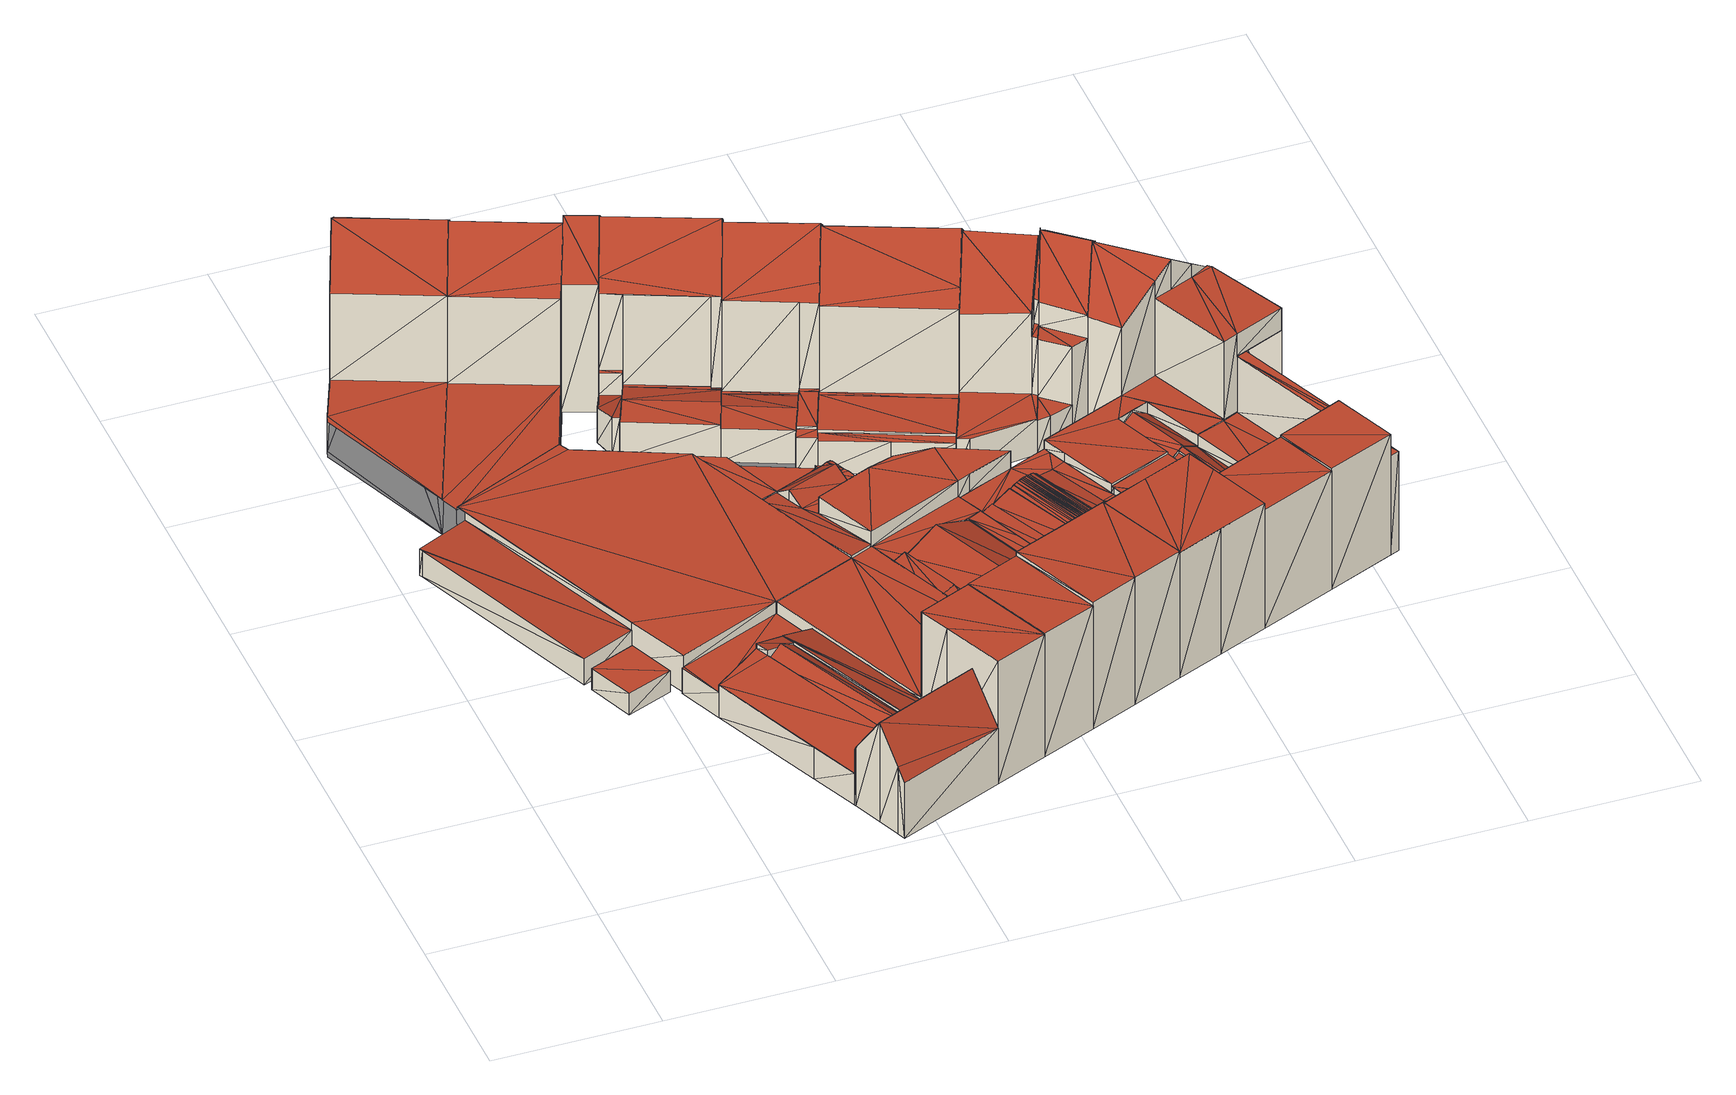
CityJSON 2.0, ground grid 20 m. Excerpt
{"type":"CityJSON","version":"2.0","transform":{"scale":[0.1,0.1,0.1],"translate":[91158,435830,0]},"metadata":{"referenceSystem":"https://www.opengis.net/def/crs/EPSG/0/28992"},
"CityObjects":{
"building1":{"type":"Building","attributes":{"TerrainHeight":2.73,"bron_tex":"UltraCAM-X 10cm juni 2008","voll_tex":"complete","bron_geo":"Lidar 15-30 punten - nov. 2008","status":"1"},"geometry":[{"type":"MultiSurface","lod":"2","boundaries":[[[0,1,2]],[[3,4,0]],[[0,2,3]],[[5,6,7]],[[7,8,9]],[[9,5,7]],[[9,8,0]],[[0,4,9]],[[5,9,4]],[[4,3,5]],[[6,5,3]],[[3,2,6]]],"semantics":{"surfaces":[{"type":"RoofSurface"},{"type":"GroundSurface"},{"type":"WallSurface"}],"values":[0,0,0,1,1,1,2,2,2,2,2,2]}}]},
"building2":{"type":"Building","attributes":{"TerrainHeight":2.51,"bron_tex":"UltraCAM-X 10cm juni 2008","voll_tex":"complete","bron_geo":"Lidar 15-30 punten - nov. 2008","status":"1"},"geometry":[{"type":"MultiSurface","lod":"2","boundaries":[[[10,11,12]],[[12,13,10]],[[14,15,16]],[[16,17,14]],[[14,17,12]],[[12,11,14]],[[15,14,11]],[[11,10,15]],[[16,15,10]],[[10,13,16]],[[17,16,13]],[[13,12,17]]],"semantics":{"surfaces":[{"type":"RoofSurface"},{"type":"GroundSurface"},{"type":"WallSurface"}],"values":[0,0,1,1,2,2,2,2,2,2,2,2]}}]},
"building3":{"type":"Building","attributes":{"TerrainHeight":0.77,"bron_tex":"UltraCAM-X 10cm juni 2008","voll_tex":"complete","bron_geo":"Lidar 15-30 punten - nov. 2008","status":"1"},"geometry":[{"type":"MultiSurface","lod":"2","boundaries":[[[18,19,20]],[[20,21,22]],[[22,18,20]],[[23,24,25]],[[25,26,27]],[[27,28,29]],[[29,23,25]],[[25,27,29]],[[30,29,23]],[[23,31,30]],[[32,33,34]],[[34,35,36]],[[36,37,38]],[[38,39,32]],[[32,34,36]],[[36,38,32]],[[40,38,20]],[[20,21,40]],[[41,42,22]],[[22,18,41]],[[37,43,23]],[[23,24,37]],[[36,37,24]],[[24,25,36]],[[35,36,25]],[[25,26,35]],[[34,35,26]],[[26,27,34]],[[33,34,27]],[[27,28,33]],[[44,45,28]],[[28,29,44]],[[43,40,31]],[[31,23,43]],[[46,44,29]],[[29,30,46]],[[21,22,30]],[[30,31,21]]],"semantics":{"surfaces":[{"type":"RoofSurface"},{"type":"GroundSurface"},{"type":"WallSurface"}],"values":[0,0,0,0,0,0,0,0,0,0,1,1,1,1,1,1,2,2,2,2,2,2,2,2,2,2,2,2,2,2,2,2,2,2,2,2,2,2]}}]},
"building4":{"type":"Building","attributes":{"TerrainHeight":2.71,"bron_tex":"UltraCAM-X 10cm juni 2008","voll_tex":"complete","bron_geo":"Lidar 15-30 punten - nov. 2008","status":"1"},"geometry":[{"type":"MultiSurface","lod":"2","boundaries":[[[47,48,49]],[[50,51,47]],[[47,49,50]],[[52,47,51]],[[53,54,52]],[[52,51,53]],[[55,56,57]],[[57,58,55]],[[58,57,59]],[[59,60,58]],[[61,62,63]],[[63,64,65]],[[65,61,63]],[[66,67,68]],[[68,69,66]],[[70,71,72]],[[73,74,75]],[[75,70,72]],[[76,73,75]],[[75,72,76]],[[77,78,79]],[[79,80,81]],[[81,82,83]],[[83,77,79]],[[79,81,83]],[[84,85,83]],[[83,82,84]],[[86,87,88]],[[88,89,86]],[[90,91,92]],[[92,93,94]],[[95,96,97]],[[97,90,92]],[[94,95,97]],[[97,92,94]],[[82,81,49]],[[49,98,82]],[[75,74,99]],[[99,48,75]],[[99,100,69]],[[69,66,99]],[[84,82,98]],[[98,100,84]],[[101,102,48]],[[48,47,101]],[[94,103,51]],[[51,50,94]],[[104,94,50]],[[50,49,104]],[[97,101,47]],[[47,52,97]],[[96,97,52]],[[52,54,96]],[[53,54,96]],[[96,95,53]],[[103,95,53]],[[53,51,103]],[[92,93,62]],[[62,61,92]],[[105,91,65]],[[65,64,105]],[[93,106,63]],[[63,62,93]],[[107,67,55]],[[64,108,72]],[[72,71,64]],[[90,105,71]],[[71,70,90]],[[102,90,70]],[[70,75,102]],[[67,66,74]],[[74,73,67]],[[56,55,73]],[[73,76,56]],[[87,86,76]],[[76,72,87]],[[109,63,79]],[[79,78,109]],[[60,59,77]],[[77,83,60]],[[110,104,81]],[[81,80,110]],[[106,110,80]],[[80,79,106]],[[83,111,60]],[[69,68,85]],[[85,84,69]],[[108,109,88]],[[88,87,108]],[[86,112,56]],[[113,89,59]],[[78,77,89]],[[89,88,78]],[[57,112,114]],[[107,58,68]],[[113,57,114]],[[58,111,85]]],"semantics":{"surfaces":[{"type":"RoofSurface"},{"type":"GroundSurface"},{"type":"WallSurface"}],"values":[0,0,0,0,0,0,0,0,0,0,0,0,0,0,0,0,0,0,0,0,0,0,0,0,0,0,0,0,0,1,1,1,1,1,1,2,2,2,2,2,2,2,2,2,2,2,2,2,2,2,2,2,2,2,2,2,2,2,2,2,2,2,2,2,2,2,2,2,2,2,2,2,2,2,2,2,2,2,2,2,2,2,2,2,2,2,2,2,2,2,2,2,2,2,2,2,2]}}]},
"building5":{"type":"Building","attributes":{"TerrainHeight":0.87,"bron_tex":"UltraCAM-X 10cm juni 2008","voll_tex":"complete","bron_geo":"Lidar 15-30 punten - nov. 2008","status":"1"},"geometry":[{"type":"MultiSurface","lod":"2","boundaries":[[[41,42,115]],[[115,116,117]],[[117,41,115]],[[118,119,45]],[[45,44,120]],[[120,121,118]],[[118,45,120]],[[46,44,120]],[[122,123,46]],[[46,120,122]],[[124,125,126]],[[127,128,33]],[[33,32,129]],[[129,124,126]],[[126,127,33]],[[33,129,126]],[[124,130,115]],[[115,116,124]],[[128,33,45]],[[45,119,128]],[[127,128,119]],[[119,118,127]],[[126,127,118]],[[118,121,126]],[[131,122,132]],[[130,125,122]],[[122,123,130]],[[42,115,123]],[[123,46,42]]],"semantics":{"surfaces":[{"type":"RoofSurface"},{"type":"GroundSurface"},{"type":"WallSurface"}],"values":[0,0,0,0,0,0,0,0,0,0,1,1,1,1,1,1,2,2,2,2,2,2,2,2,2,2,2,2,2]}}]},
"building6":{"type":"Building","attributes":{"TerrainHeight":2.97,"bron_tex":"UltraCAM-X 10cm juni 2008","voll_tex":"complete","bron_geo":"Lidar 15-30 punten - nov. 2008","status":"1"},"geometry":[{"type":"MultiSurface","lod":"2","boundaries":[[[133,134,135]],[[136,137,133]],[[133,135,136]],[[138,97,90]],[[90,139,138]],[[140,141,135]],[[135,134,140]],[[97,138,133]],[[133,137,97]],[[102,97,137]],[[137,136,102]],[[90,102,136]],[[136,135,90]]],"semantics":{"surfaces":[{"type":"RoofSurface"},{"type":"GroundSurface"},{"type":"WallSurface"}],"values":[0,0,0,1,1,2,2,2,2,2,2,2,2]}}]},
"building7":{"type":"Building","attributes":{"TerrainHeight":2.03,"bron_tex":"UltraCAM-X 10cm juni 2008","voll_tex":"complete","bron_geo":"Lidar 15-30 punten - nov. 2008","status":"1"},"geometry":[{"type":"MultiSurface","lod":"2","boundaries":[[[142,143,144]],[[144,145,146]],[[146,147,148]],[[148,142,144]],[[144,146,148]],[[149,150,151]],[[151,152,153]],[[153,154,155]],[[155,156,157]],[[157,149,151]],[[151,153,155]],[[155,157,151]],[[158,159,160]],[[160,161,158]],[[162,163,164]],[[164,159,165]],[[165,162,164]],[[166,167,168]],[[169,170,171]],[[171,172,169]],[[173,174,175]],[[175,176,163]],[[163,173,175]],[[176,175,177]],[[177,164,176]],[[178,179,180]],[[180,181,178]],[[182,183,184]],[[184,185,182]],[[160,186,187]],[[187,188,189]],[[189,190,160]],[[160,187,189]],[[159,191,192]],[[192,160,159]],[[191,177,180]],[[180,192,191]],[[124,129,7]],[[8,92,91]],[[91,193,194]],[[194,195,196]],[[196,197,198]],[[198,199,200]],[[200,124,7]],[[7,8,91]],[[91,194,196]],[[198,200,7]],[[91,196,198]],[[198,7,91]],[[182,185,201]],[[201,144,182]],[[158,161,143]],[[143,201,158]],[[197,198,144]],[[144,145,197]],[[196,197,145]],[[145,146,196]],[[195,196,146]],[[146,147,195]],[[202,203,147]],[[147,204,202]],[[205,202,204]],[[204,148,205]],[[206,207,148]],[[148,142,206]],[[190,189,142]],[[142,143,190]],[[116,117,151]],[[151,150,116]],[[200,124,150]],[[150,149,200]],[[208,200,149]],[[149,157,208]],[[181,178,157]],[[157,209,181]],[[209,210,187]],[[91,211,156]],[[156,155,91]],[[61,65,155]],[[155,154,61]],[[8,92,154]],[[154,153,8]],[[1,0,153]],[[153,152,1]],[[185,184,159]],[[159,158,185]],[[212,213,163]],[[163,162,212]],[[214,212,162]],[[162,165,214]],[[184,183,165]],[[165,159,184]],[[215,216,167]],[[167,166,215]],[[171,170,168]],[[168,167,171]],[[216,217,172]],[[172,171,216]],[[166,218,175]],[[175,174,166]],[[199,215,174]],[[174,173,199]],[[213,199,173]],[[173,163,213]],[[163,176,219]],[[218,168,177]],[[177,175,218]],[[164,219,176]],[[217,208,178]],[[178,179,217]],[[169,172,179]],[[179,180,169]],[[187,186,180]],[[180,181,187]],[[198,214,183]],[[183,182,198]],[[160,190,161]],[[211,193,189]],[[189,188,211]],[[188,210,156]],[[159,164,191]],[[160,192,220]],[[170,169,180]],[[180,177,170]],[[177,191,164]],[[186,220,192]],[[192,180,186]]],"semantics":{"surfaces":[{"type":"RoofSurface"},{"type":"GroundSurface"},{"type":"WallSurface"}],"values":[0,0,0,0,0,0,0,0,0,0,0,0,0,0,0,0,0,0,0,0,0,0,0,0,0,0,0,0,0,0,0,0,0,0,0,0,0,1,1,1,1,1,1,1,1,1,1,1,1,2,2,2,2,2,2,2,2,2,2,2,2,2,2,2,2,2,2,2,2,2,2,2,2,2,2,2,2,2,2,2,2,2,2,2,2,2,2,2,2,2,2,2,2,2,2,2,2,2,2,2,2,2,2,2,2,2,2,2,2,2,2,2,2,2,2,2,2,2,2,2,2,2,2,2,2,2,2]}}]},
"building8":{"type":"Building","attributes":{"TerrainHeight":2.29,"bron_tex":"UltraCAM-X 10cm juni 2008","voll_tex":"complete","bron_geo":"Lidar 15-30 punten - nov. 2008","status":"1"},"geometry":[{"type":"MultiSurface","lod":"2","boundaries":[[[141,155,156]],[[156,221,222]],[[140,141,156]],[[156,222,140]],[[193,91,90]],[[139,223,193]],[[193,90,139]],[[211,91,155]],[[155,156,211]],[[193,211,156]],[[156,221,193]],[[224,206,221]],[[221,225,224]],[[226,227,228]],[[228,229,226]],[[227,230,225]],[[225,228,227]],[[231,232,233]],[[233,234,231]],[[232,235,229]],[[229,233,232]],[[236,231,234]],[[234,222,236]],[[91,90,141]],[[141,155,91]]],"semantics":{"surfaces":[{"type":"RoofSurface"},{"type":"GroundSurface"},{"type":"WallSurface"}],"values":[0,0,0,0,1,1,1,2,2,2,2,2,2,2,2,2,2,2,2,2,2,2,2,2,2]}}]},
"building9":{"type":"Building","attributes":{"TerrainHeight":2.88,"bron_tex":"UltraCAM-X 10cm juni 2008","voll_tex":"complete","bron_geo":"Lidar 15-30 punten - nov. 2008","status":"1"},"geometry":[{"type":"MultiSurface","lod":"2","boundaries":[[[237,238,239]],[[239,240,237]],[[241,138,139]],[[139,223,241]],[[222,140,239]],[[239,238,222]],[[138,241,237]],[[237,240,138]],[[134,133,240]],[[240,239,134]]],"semantics":{"surfaces":[{"type":"RoofSurface"},{"type":"GroundSurface"},{"type":"WallSurface"}],"values":[0,0,1,1,2,2,2,2,2,2]}}]},
"building10":{"type":"Building","attributes":{"TerrainHeight":1.17,"bron_tex":"UltraCAM-X 10cm juni 2008","voll_tex":"complete","bron_geo":"Lidar 15-30 punten - nov. 2008","status":"1"},"geometry":[{"type":"MultiSurface","lod":"2","boundaries":[[[242,243,244]],[[244,245,246]],[[246,242,244]],[[247,248,249]],[[247,249,250]],[[251,252,243]],[[243,242,251]],[[253,132,248]],[[248,249,253]],[[254,255,256]],[[254,256,257]],[[258,259,256]],[[256,255,258]],[[260,261,262]],[[262,263,260]],[[264,265,266]],[[266,267,264]],[[268,269,270]],[[270,271,268]],[[272,273,269]],[[269,268,272]],[[274,275,276]],[[276,277,278]],[[278,274,276]],[[126,279,280]],[[280,281,282]],[[282,283,284]],[[285,125,126]],[[126,280,282]],[[282,284,285]],[[285,126,282]],[[286,287,257]],[[257,277,286]],[[277,256,288]],[[289,290,255]],[[255,254,289]],[[287,291,254]],[[254,257,287]],[[276,288,256]],[[256,259,276]],[[267,266,259]],[[259,292,267]],[[271,270,292]],[[292,258,271]],[[290,293,258]],[[258,255,290]],[[244,245,294]],[[294,285,244]],[[295,253,244]],[[244,243,295]],[[296,297,242]],[[242,246,296]],[[262,261,298]],[[298,245,262]],[[265,264,299]],[[299,298,265]],[[273,272,246]],[[246,299,273]],[[121,300,248]],[[248,247,121]],[[279,126,247]],[[247,250,279]],[[301,279,250]],[[250,249,301]],[[279,301,302]],[[302,252,279]],[[243,303,295]],[[280,279,252]],[[252,251,280]],[[297,304,251]],[[251,242,297]],[[120,248,300]],[[249,303,302]],[[125,285,253]],[[253,132,125]],[[294,305,263]],[[263,262,294]],[[266,265,261]],[[261,260,266]],[[275,276,260]],[[260,263,275]],[[269,273,264]],[[264,306,269]],[[270,269,306]],[[306,267,270]],[[307,308,268]],[[268,271,307]],[[308,309,272]],[[272,268,308]],[[305,284,274]],[[274,275,305]],[[310,286,277]],[[277,278,310]],[[284,310,278]],[[278,274,284]]],"semantics":{"surfaces":[{"type":"RoofSurface"},{"type":"GroundSurface"},{"type":"WallSurface"}],"values":[0,0,0,0,0,0,0,0,0,0,0,0,0,0,0,0,0,0,0,0,0,0,0,0,1,1,1,1,1,1,1,2,2,2,2,2,2,2,2,2,2,2,2,2,2,2,2,2,2,2,2,2,2,2,2,2,2,2,2,2,2,2,2,2,2,2,2,2,2,2,2,2,2,2,2,2,2,2,2,2,2,2,2,2,2,2,2,2,2,2,2,2,2,2,2]}}]},
"building11":{"type":"Building","attributes":{"TerrainHeight":2.33,"bron_tex":"UltraCAM-X 10cm juni 2008","voll_tex":"complete","bron_geo":"Lidar 15-30 punten - nov. 2008","status":"1"},"geometry":[{"type":"MultiSurface","lod":"2","boundaries":[[[227,230,311]],[[311,312,226]],[[226,227,311]],[[313,207,206]],[[206,224,314]],[[314,315,313]],[[313,206,314]],[[316,313,315]],[[315,317,318]],[[318,316,315]],[[317,319,231]],[[231,236,320]],[[320,321,318]],[[318,317,231]],[[231,320,318]],[[232,235,322]],[[322,323,231]],[[231,232,322]],[[324,325,326]],[[326,327,324]],[[327,326,328]],[[328,329,327]],[[330,223,193]],[[193,194,331]],[[331,330,193]],[[332,205,333]],[[333,334,332]],[[194,335,334]],[[334,333,194]],[[336,337,338]],[[338,339,336]],[[335,340,339]],[[339,338,335]],[[341,339,342]],[[342,321,341]],[[340,331,321]],[[321,342,340]],[[343,311,314]],[[344,328,311]],[[311,312,344]],[[312,345,322]],[[332,205,207]],[[207,346,332]],[[347,338,346]],[[346,313,347]],[[315,348,325]],[[349,314,328]],[[343,224,230]],[[350,347,313]],[[313,316,350]],[[339,350,316]],[[316,342,339]],[[351,352,342]],[[342,318,351]],[[325,324,317]],[[317,315,325]],[[353,317,324]],[[319,354,329]],[[355,351,318]],[[318,321,355]],[[235,345,226]],[[329,344,322]],[[322,323,329]],[[323,356,319]],[[326,348,357]],[[353,327,358]],[[349,326,357]],[[327,354,358]]],"semantics":{"surfaces":[{"type":"RoofSurface"},{"type":"GroundSurface"},{"type":"WallSurface"}],"values":[0,0,0,0,0,0,0,0,0,0,0,0,0,0,0,0,0,0,0,0,0,0,1,1,1,2,2,2,2,2,2,2,2,2,2,2,2,2,2,2,2,2,2,2,2,2,2,2,2,2,2,2,2,2,2,2,2,2,2,2,2,2,2,2,2,2,2,2]}}]},
"building12":{"type":"Building","attributes":{"TerrainHeight":2.89,"bron_tex":"UltraCAM-X 10cm juni 2008","voll_tex":"complete","bron_geo":"Lidar 15-30 punten - nov. 2008","status":"1"},"geometry":[{"type":"MultiSurface","lod":"2","boundaries":[[[359,360,361]],[[361,362,363]],[[363,364,359]],[[359,361,363]],[[223,330,331]],[[331,365,366]],[[366,241,223]],[[223,331,366]],[[320,236,361]],[[361,360,320]],[[321,320,360]],[[360,359,321]],[[367,368,359]],[[359,364,367]],[[366,365,364]],[[364,363,366]],[[241,366,363]],[[363,362,241]],[[238,237,362]],[[362,361,238]]],"semantics":{"surfaces":[{"type":"RoofSurface"},{"type":"GroundSurface"},{"type":"WallSurface"}],"values":[0,0,0,0,1,1,1,1,2,2,2,2,2,2,2,2,2,2,2,2]}}]},
"building13":{"type":"Building","attributes":{"TerrainHeight":1.65,"bron_tex":"UltraCAM-X 10cm juni 2008","voll_tex":"complete","bron_geo":"Lidar 15-30 punten - nov. 2008","status":"1"},"geometry":[{"type":"MultiSurface","lod":"2","boundaries":[[[296,297,369]],[[370,371,296]],[[296,369,370]],[[369,372,304]],[[304,297,369]],[[373,374,290]],[[290,289,373]],[[374,375,293]],[[293,290,374]],[[376,377,309]],[[309,308,376]],[[378,376,308]],[[308,307,378]],[[379,380,381]],[[381,382,379]],[[383,384,385]],[[385,386,383]],[[387,388,389]],[[389,390,387]],[[281,280,391]],[[392,393,281]],[[281,391,392]],[[374,394,395]],[[291,396,373]],[[373,289,291]],[[378,307,293]],[[293,375,378]],[[397,374,395]],[[398,399,369]],[[369,370,398]],[[400,398,370]],[[370,371,400]],[[309,377,401]],[[401,296,309]],[[388,387,371]],[[371,401,388]],[[391,280,304]],[[304,372,391]],[[399,402,372]],[[372,369,399]],[[397,381,375]],[[380,394,373]],[[390,389,381]],[[381,382,390]],[[383,403,382]],[[382,379,383]],[[384,383,379]],[[379,380,384]],[[396,404,385]],[[385,384,396]],[[405,406,383]],[[383,386,405]],[[404,393,386]],[[386,385,404]],[[377,376,407]],[[407,388,377]],[[376,378,389]],[[389,407,376]],[[408,409,387]],[[387,390,408]]],"semantics":{"surfaces":[{"type":"RoofSurface"},{"type":"GroundSurface"},{"type":"WallSurface"}],"values":[0,0,0,0,0,0,0,0,0,0,0,0,0,0,0,0,0,0,0,1,1,1,2,2,2,2,2,2,2,2,2,2,2,2,2,2,2,2,2,2,2,2,2,2,2,2,2,2,2,2,2,2,2,2,2,2,2,2,2,2]}}]},
"building14":{"type":"Building","attributes":{"TerrainHeight":2.01,"bron_tex":"UltraCAM-X 10cm juni 2008","voll_tex":"complete","bron_geo":"Lidar 15-30 punten - nov. 2008","status":"1"},"geometry":[{"type":"MultiSurface","lod":"2","boundaries":[[[410,411,399]],[[399,398,400]],[[400,412,410]],[[410,399,400]],[[413,414,402]],[[402,399,411]],[[411,413,402]],[[415,416,406]],[[406,405,417]],[[417,415,406]],[[418,419,403]],[[403,383,418]],[[420,421,409]],[[409,408,420]],[[391,422,423]],[[424,425,426]],[[426,393,392]],[[392,391,423]],[[423,424,426]],[[426,392,423]],[[427,428,411]],[[411,410,427]],[[429,424,410]],[[410,412,429]],[[409,421,412]],[[412,400,409]],[[422,391,402]],[[402,414,422]],[[423,422,414]],[[414,413,423]],[[430,431,413]],[[413,432,430]],[[428,430,432]],[[432,411,428]],[[425,433,416]],[[416,415,425]],[[426,425,415]],[[415,417,426]],[[393,426,417]],[[417,405,393]],[[420,408,403]],[[403,419,420]],[[433,434,419]],[[419,418,433]],[[406,416,418]],[[418,383,406]],[[434,429,421]],[[421,420,434]]],"semantics":{"surfaces":[{"type":"RoofSurface"},{"type":"GroundSurface"},{"type":"WallSurface"}],"values":[0,0,0,0,0,0,0,0,0,0,0,0,0,0,1,1,1,1,1,1,2,2,2,2,2,2,2,2,2,2,2,2,2,2,2,2,2,2,2,2,2,2,2,2,2,2,2,2]}}]},
"building15":{"type":"Building","attributes":{"TerrainHeight":2.53,"bron_tex":"UltraCAM-X 10cm juni 2008","voll_tex":"complete","bron_geo":"Lidar 15-30 punten - nov. 2008","status":"1"},"geometry":[{"type":"MultiSurface","lod":"2","boundaries":[[[435,436,437]],[[437,438,439]],[[439,435,437]],[[332,205,203]],[[203,440,441]],[[441,436,437]],[[442,443,444]],[[444,332,203]],[[203,441,437]],[[442,444,203]],[[203,437,442]],[[445,446,337]],[[337,336,445]],[[447,339,341]],[[341,448,449]],[[449,450,451]],[[452,453,447]],[[447,341,449]],[[449,451,452]],[[452,447,449]],[[454,439,438]],[[438,455,456]],[[456,454,438]],[[457,458,459]],[[459,447,457]],[[455,437,460]],[[460,461,455]],[[462,463,464]],[[464,465,462]],[[466,467,468]],[[468,469,466]],[[467,470,471]],[[471,468,467]],[[470,472,473]],[[473,471,470]],[[472,474,475]],[[475,473,472]],[[474,476,477]],[[477,475,474]],[[476,478,479]],[[479,477,476]],[[478,480,481]],[[481,479,478]],[[480,482,483]],[[483,481,480]],[[482,484,485]],[[485,483,482]],[[484,486,487]],[[487,485,484]],[[486,488,489]],[[489,487,486]],[[460,490,491]],[[491,492,460]],[[331,194,195]],[[195,493,494]],[[494,495,496]],[[496,331,195]],[[195,494,496]],[[497,443,465]],[[465,464,497]],[[464,498,469]],[[453,499,463]],[[463,462,453]],[[500,497,469]],[[469,468,500]],[[499,501,467]],[[467,466,499]],[[466,498,463]],[[502,500,468]],[[468,471,502]],[[503,504,470]],[[470,467,503]],[[505,506,471]],[[471,473,505]],[[504,507,472]],[[472,470,504]],[[508,505,473]],[[473,509,508]],[[510,511,509]],[[509,475,510]],[[507,512,513]],[[513,472,507]],[[514,515,474]],[[474,513,514]],[[516,510,475]],[[475,477,516]],[[515,517,476]],[[476,474,515]],[[518,516,477]],[[477,479,518]],[[519,520,478]],[[478,521,519]],[[517,522,521]],[[521,476,517]],[[523,524,525]],[[525,481,523]],[[526,518,479]],[[479,525,526]],[[520,527,480]],[[480,478,520]],[[528,523,481]],[[481,483,528]],[[527,529,482]],[[482,480,527]],[[530,531,532]],[[532,485,530]],[[533,534,483]],[[483,532,533]],[[529,535,484]],[[484,482,529]],[[536,530,485]],[[485,537,536]],[[538,539,537]],[[537,487,538]],[[535,540,486]],[[486,484,535]],[[541,538,487]],[[487,489,541]],[[489,542,490]],[[540,543,488]],[[488,486,540]],[[442,541,490]],[[490,460,442]],[[544,492,461]],[[543,545,492]],[[492,491,543]],[[491,542,488]],[[494,546,436]],[[436,435,494]],[[547,494,435]],[[435,439,547]],[[548,549,438]],[[438,437,548]],[[195,194,205]],[[205,203,195]],[[493,195,203]],[[203,440,493]],[[550,551,440]],[[440,441,550]],[[546,552,441]],[[441,436,546]],[[531,536,539]],[[539,533,531]],[[524,528,534]],[[534,526,524]],[[506,508,511]],[[511,502,506]],[[553,332,337]],[[553,446,444]],[[447,459,446]],[[446,445,447]],[[445,554,447]],[[339,554,336]],[[512,503,501]],[[501,514,512]],[[545,519,522]],[[522,452,545]],[[555,451,455]],[[456,455,451]],[[451,450,456]],[[556,557,450]],[[450,449,556]],[[558,556,449]],[[449,448,558]],[[331,496,448]],[[448,341,331]],[[559,547,439]],[[439,454,559]],[[560,561,454]],[[454,456,560]],[[549,562,455]],[[455,438,549]],[[443,444,459]],[[459,458,443]],[[462,465,458]],[[458,457,462]],[[457,563,453]],[[460,437,442]],[[562,548,437]],[[437,455,562]],[[555,461,452]]],"semantics":{"surfaces":[{"type":"RoofSurface"},{"type":"GroundSurface"},{"type":"WallSurface"}],"values":[0,0,0,0,0,0,0,0,0,0,0,0,0,0,0,0,0,0,0,0,0,0,0,0,0,0,0,0,0,0,0,0,0,0,0,0,0,0,0,0,0,0,0,0,0,0,0,0,0,0,0,0,0,1,1,1,1,1,2,2,2,2,2,2,2,2,2,2,2,2,2,2,2,2,2,2,2,2,2,2,2,2,2,2,2,2,2,2,2,2,2,2,2,2,2,2,2,2,2,2,2,2,2,2,2,2,2,2,2,2,2,2,2,2,2,2,2,2,2,2,2,2,2,2,2,2,2,2,2,2,2,2,2,2,2,2,2,2,2,2,2,2,2,2,2,2,2,2,2,2,2,2,2,2,2,2,2,2,2,2,2,2,2,2,2,2,2,2,2,2,2,2,2,2,2,2,2,2,2,2,2]}}]},
"building16":{"type":"Building","attributes":{"TerrainHeight":3.06,"bron_tex":"UltraCAM-X 10cm juni 2008","voll_tex":"complete","bron_geo":"Lidar 15-30 punten - nov. 2008","status":"1"},"geometry":[{"type":"MultiSurface","lod":"2","boundaries":[[[564,368,367]],[[367,565,566]],[[567,568,569]],[[569,564,367]],[[367,566,567]],[[567,569,367]],[[496,495,570]],[[570,571,572]],[[572,365,331]],[[331,496,570]],[[570,572,331]],[[496,495,556]],[[556,558,496]],[[573,574,575]],[[575,564,573]],[[574,355,368]],[[368,575,574]],[[576,577,578]],[[578,569,576]],[[579,573,564]],[[564,578,579]],[[580,581,569]],[[569,568,580]],[[582,570,568]],[[568,567,582]],[[571,582,567]],[[567,566,571]],[[572,571,566]],[[566,565,572]],[[365,572,565]],[[565,367,365]]],"semantics":{"surfaces":[{"type":"RoofSurface"},{"type":"GroundSurface"},{"type":"WallSurface"}],"values":[0,0,0,0,0,0,1,1,1,1,1,2,2,2,2,2,2,2,2,2,2,2,2,2,2,2,2,2,2,2,2]}}]},
"building17":{"type":"Building","attributes":{"TerrainHeight":2.49,"bron_tex":"UltraCAM-X 10cm juni 2008","voll_tex":"complete","bron_geo":"Lidar 15-30 punten - nov. 2008","status":"1"},"geometry":[{"type":"MultiSurface","lod":"2","boundaries":[[[583,584,585]],[[585,586,587]],[[587,588,583]],[[583,585,587]],[[589,590,430]],[[430,427,591]],[[591,589,430]],[[430,431,592]],[[592,593,590]],[[590,430,592]],[[594,595,596]],[[596,597,598]],[[598,594,596]],[[599,600,601]],[[424,423,602]],[[603,604,605]],[[605,425,424]],[[424,602,603]],[[603,605,424]],[[429,425,583]],[[583,584,429]],[[606,607,586]],[[586,587,606]],[[605,604,587]],[[587,588,605]],[[425,605,588]],[[588,583,425]],[[424,429,591]],[[591,427,424]],[[599,608,590]],[[590,609,599]],[[596,595,609]],[[609,589,596]],[[584,585,589]],[[589,591,584]],[[602,423,431]],[[431,592,602]],[[610,611,592]],[[592,593,610]],[[612,590,608]],[[613,614,594]],[[594,598,613]],[[615,613,598]],[[598,597,615]],[[585,586,597]],[[597,596,585]],[[593,616,601]],[[601,617,593]],[[618,619,617]],[[617,601,618]],[[612,601,616]],[[620,618,601]],[[601,600,620]],[[595,594,600]],[[600,599,595]]],"semantics":{"surfaces":[{"type":"RoofSurface"},{"type":"GroundSurface"},{"type":"WallSurface"}],"values":[0,0,0,0,0,0,0,0,0,0,0,0,0,0,1,1,1,1,1,2,2,2,2,2,2,2,2,2,2,2,2,2,2,2,2,2,2,2,2,2,2,2,2,2,2,2,2,2,2,2,2,2,2,2,2]}}]},
"building18":{"type":"Building","attributes":{"TerrainHeight":3.11,"bron_tex":"UltraCAM-X 10cm juni 2008","voll_tex":"complete","bron_geo":"Lidar 15-30 punten - nov. 2008","status":"1"},"geometry":[{"type":"MultiSurface","lod":"2","boundaries":[[[621,622,623]],[[623,624,621]],[[580,625,626]],[[627,628,629]],[[629,630,631]],[[631,581,580]],[[580,626,627]],[[627,629,631]],[[631,580,627]],[[632,633,634]],[[634,635,632]],[[495,494,636]],[[637,638,571]],[[570,495,636]],[[636,637,571]],[[571,570,636]],[[495,639,557]],[[557,556,495]],[[639,559,561]],[[561,560,639]],[[626,625,623]],[[623,622,626]],[[571,638,621]],[[621,624,571]],[[582,571,624]],[[624,623,582]],[[633,632,630]],[[630,629,633]],[[634,633,629]],[[629,628,634]],[[570,582,625]],[[625,580,570]],[[435,439,640]],[[640,631,435]],[[439,456,641]],[[641,640,439]]],"semantics":{"surfaces":[{"type":"RoofSurface"},{"type":"GroundSurface"},{"type":"WallSurface"}],"values":[0,0,0,0,0,0,0,0,0,0,0,1,1,1,1,1,2,2,2,2,2,2,2,2,2,2,2,2,2,2,2,2,2,2,2,2]}}]},
"building19":{"type":"Building","attributes":{"TerrainHeight":2.7,"bron_tex":"UltraCAM-X 10cm juni 2008","voll_tex":"complete","bron_geo":"Lidar 15-30 punten - nov. 2008","status":"1"},"geometry":[{"type":"MultiSurface","lod":"2","boundaries":[[[642,643,607]],[[607,606,642]],[[611,610,644]],[[645,646,614]],[[613,615,645]],[[645,614,613]],[[618,619,647]],[[647,648,649]],[[649,618,647]],[[650,649,618]],[[618,620,650]],[[651,652,653]],[[653,602,603]],[[603,604,654]],[[654,651,653]],[[653,603,654]],[[654,655,643]],[[643,642,654]],[[604,654,642]],[[642,606,604]],[[653,602,611]],[[611,644,653]],[[655,651,646]],[[646,645,655]],[[607,643,645]],[[645,615,607]],[[644,610,619]],[[619,647,644]],[[652,653,647]],[[647,648,652]],[[656,657,648]],[[648,649,656]],[[658,656,649]],[[649,650,658]],[[614,646,650]],[[650,620,614]]],"semantics":{"surfaces":[{"type":"RoofSurface"},{"type":"GroundSurface"},{"type":"WallSurface"}],"values":[0,0,0,0,0,0,0,0,0,0,0,1,1,1,1,1,2,2,2,2,2,2,2,2,2,2,2,2,2,2,2,2,2,2,2,2]}}]},
"building20":{"type":"Building","attributes":{"TerrainHeight":2.78,"bron_tex":"UltraCAM-X 10cm juni 2008","voll_tex":"complete","bron_geo":"Lidar 15-30 punten - nov. 2008","status":"1"},"geometry":[{"type":"MultiSurface","lod":"2","boundaries":[[[659,660,661]],[[662,663,664]],[[664,665,659]],[[659,661,662]],[[662,664,659]],[[666,667,668]],[[668,669,670]],[[670,666,668]],[[671,672,673]],[[674,675,676]],[[677,678,679]],[[680,681,671]],[[671,673,674]],[[677,679,682]],[[680,671,674]],[[676,677,682]],[[680,674,676]],[[676,682,680]],[[683,684,685]],[[685,686,687]],[[687,683,685]],[[688,689,684]],[[684,683,688]],[[690,691,692]],[[692,693,694]],[[694,695,636]],[[636,494,493]],[[696,697,690]],[[690,692,694]],[[694,636,493]],[[696,690,694]],[[694,493,696]],[[552,493,551]],[[551,550,552]],[[698,665,699]],[[692,691,665]],[[665,664,692]],[[700,692,664]],[[664,663,700]],[[668,667,663]],[[663,662,668]],[[674,673,662]],[[662,661,674]],[[675,674,661]],[[661,660,675]],[[693,700,667]],[[667,666,693]],[[673,672,669]],[[669,668,673]],[[687,701,683]],[[632,635,687]],[[687,686,632]],[[701,702,688]],[[688,683,701]],[[696,493,677]],[[677,676,696]],[[703,704,672]],[[672,671,703]],[[705,703,671]],[[671,681,705]],[[689,688,681]],[[681,680,689]],[[706,680,689]],[[689,684,706]],[[685,684,706]],[[706,682,685]],[[686,685,682]],[[682,679,686]],[[631,630,679]],[[679,678,631]],[[440,436,707]],[[707,677,440]],[[436,435,678]],[[678,707,436]]],"semantics":{"surfaces":[{"type":"RoofSurface"},{"type":"GroundSurface"},{"type":"WallSurface"}],"values":[0,0,0,0,0,0,0,0,0,0,0,0,0,0,0,0,0,0,0,0,0,0,0,1,1,1,1,1,1,1,1,1,2,2,2,2,2,2,2,2,2,2,2,2,2,2,2,2,2,2,2,2,2,2,2,2,2,2,2,2,2,2,2,2,2,2,2,2,2,2,2,2,2,2]}}]},
"building21":{"type":"Building","attributes":{"TerrainHeight":2.86,"bron_tex":"UltraCAM-X 10cm juni 2008","voll_tex":"complete","bron_geo":"Lidar 15-30 punten - nov. 2008","status":"1"},"geometry":[{"type":"MultiSurface","lod":"2","boundaries":[[[708,709,710]],[[710,711,708]],[[712,713,714]],[[715,670,669]],[[669,712,714]],[[714,715,669]],[[716,704,703]],[[703,705,717]],[[717,718,719]],[[719,720,716]],[[716,703,717]],[[717,719,716]],[[721,722,702]],[[702,701,721]],[[723,721,701]],[[701,687,723]],[[695,694,724]],[[724,725,638]],[[638,637,636]],[[636,695,724]],[[724,638,636]],[[716,720,710]],[[710,709,716]],[[713,712,709]],[[709,708,713]],[[638,726,708]],[[708,711,638]],[[622,621,711]],[[711,710,622]],[[726,725,714]],[[714,713,726]],[[704,716,712]],[[712,669,704]],[[635,634,723]],[[723,687,635]],[[627,626,720]],[[720,719,627]],[[628,627,719]],[[719,718,628]],[[717,727,721]],[[721,722,717]],[[721,723,718]],[[718,727,721]],[[702,722,717]],[[717,705,702]]],"semantics":{"surfaces":[{"type":"RoofSurface"},{"type":"GroundSurface"},{"type":"WallSurface"}],"values":[0,0,0,0,0,0,0,0,0,0,0,0,0,0,0,0,1,1,1,1,1,2,2,2,2,2,2,2,2,2,2,2,2,2,2,2,2,2,2,2,2,2,2,2,2]}}]},
"building22":{"type":"Building","attributes":{"TerrainHeight":2.85,"bron_tex":"UltraCAM-X 10cm juni 2008","voll_tex":"complete","bron_geo":"Lidar 15-30 punten - nov. 2008","status":"1"},"geometry":[{"type":"MultiSurface","lod":"2","boundaries":[[[728,657,656]],[[656,729,730]],[[730,699,731]],[[731,728,656]],[[656,730,731]],[[732,729,656]],[[656,658,733]],[[733,732,656]],[[651,652,734]],[[735,691,690]],[[697,696,651]],[[651,734,735]],[[735,690,697]],[[697,651,735]],[[734,652,657]],[[657,728,734]],[[735,734,728]],[[728,731,735]],[[691,735,731]],[[731,699,691]],[[698,730,659]],[[736,659,730]],[[730,729,736]],[[660,736,729]],[[729,732,660]],[[676,675,732]],[[732,733,676]],[[651,696,733]],[[733,658,651]]],"semantics":{"surfaces":[{"type":"RoofSurface"},{"type":"GroundSurface"},{"type":"WallSurface"}],"values":[0,0,0,0,0,0,0,0,1,1,1,1,1,1,2,2,2,2,2,2,2,2,2,2,2,2,2,2,2]}}]}
},
"vertices":[
[192,406,40],[91,650,40],[29,625,36],[31,621,36],[128,382,36],[31,621,0],[29,625,0],[91,650,0],[192,406,0],[128,382,0],
[211,338,29],[188,394,29],[133,372,29],[155,316,29],[188,394,0],[211,338,0],[155,316,0],[133,372,0],
[77,684,48],[9,855,48],[12,864,48],[37,923,48],[154,874,48],[62,985,218],[88,1047,167],[124,1032,167],[147,1022,166],[173,1012,166],[204,999,166],[179,937,218],[154,874,167],[37,923,167],[77,684,0],[204,999,0],[173,1012,0],[147,1022,0],[124,1032,0],[88,1047,0],[12,864,0],[9,855,0],[37,923,0],[77,684,47],[154,874,47],[62,985,0],[179,937,217],[204,999,165],[154,874,166],
[470,99,136],[455,136,75],[328,82,76],[329,80,81],[343,45,136],[486,62,76],[354,18,92],[358,8,76],[413,128,57],[339,300,57],[321,292,70],[396,120,70],[303,284,57],[378,113,57],[224,332,35],[222,331,35],[244,278,34],[373,333,34],[351,385,35],[417,120,58],[413,128,58],[396,120,63],[399,113,63],[439,173,47],[373,333,46],[332,315,61],[413,128,61],[417,120,61],[455,136,47],[339,300,61],[303,284,64],[296,300,64],[244,278,44],[303,140,43],[328,82,43],[381,105,64],[378,113,64],[399,113,64],[396,120,64],[339,300,60],[332,315,60],[296,300,71],[303,284,71],[439,173,0],[351,385,0],[224,332,0],[222,331,0],[329,80,0],[354,18,0],[358,8,0],[486,62,0],[381,105,76],[417,120,76],[399,113,76],[470,99,0],[455,136,0],[343,45,0],[328,82,0],[373,333,0],[244,278,0],[411,127,59],[332,315,34],[296,300,34],[303,140,0],[387,117,64],[332,297,62],[317,290,67],[321,292,65],
[268,827,47],[228,726,47],[86,662,47],[281,967,165],[249,980,165],[294,889,217],[319,952,165],[273,840,176],[268,827,166],[228,726,0],[273,840,0],[319,952,0],[281,967,0],[249,980,0],[86,662,0],[268,827,0],[289,878,208],[273,840,175],
[550,89,168],[503,200,168],[439,173,168],[455,136,168],[486,62,168],[550,89,0],[503,200,0],[503,200,51],[439,173,51],
[481,439,72],[449,516,72],[518,545,72],[550,555,72],[597,553,72],[672,519,72],[600,489,72],[234,714,51],[228,726,51],[86,662,51],[91,650,51],[192,406,51],[224,332,51],[351,385,51],[454,428,51],[357,660,51],[506,540,48],[499,557,48],[436,532,48],[449,516,48],[506,576,48],[503,581,48],[491,576,48],[511,562,48],[494,600,41],[479,606,41],[483,595,41],[421,570,37],[483,595,37],[479,606,37],[391,645,37],[496,599,48],[494,600,48],[489,598,49],[497,579,49],[483,595,48],[357,660,48],[391,645,48],[421,570,48],[398,561,48],[518,545,44],[511,562,44],[499,557,44],[506,540,44],[421,570,46],[398,561,46],[454,428,54],[481,439,54],[449,516,49],[491,576,62],[428,551,62],[481,439,0],[600,489,0],[672,519,0],[597,553,0],[550,555,0],[518,545,0],[496,599,0],[234,714,0],[506,540,72],[616,496,48],[672,519,48],[616,496,72],[600,489,48],[481,439,51],[600,489,51],[357,660,0],[398,561,51],[435,473,51],[454,428,0],[506,576,0],[503,581,0],[511,562,0],[494,600,0],[479,606,0],[391,645,0],[489,598,41],[497,579,48],[428,551,47],
[481,439,52],[569,228,52],[569,228,0],[494,406,51],[494,406,52],[524,334,50],[508,374,50],[508,374,52],[524,334,52],[494,406,50],[554,263,51],[546,282,51],[546,282,52],[554,263,52],[524,334,51],[569,228,51],
[616,116,169],[569,228,169],[503,200,169],[550,89,169],[616,116,0],
[453,824,228],[330,874,228],[311,825,185],[306,812,174],[429,761,173],[319,952,174],[296,895,223],[333,881,223],[356,937,174],[478,887,173],[356,937,173],[311,825,175],[404,697,51],[415,726,58],[316,768,58],[303,740,51],[426,754,51],[328,797,51],[328,797,69],[330,802,69],[306,812,69],[304,807,69],[418,765,50],[330,802,50],[328,797,50],[416,759,50],[427,757,49],[417,762,49],[416,759,48],[426,754,48],[429,761,48],[418,765,48],[291,776,47],[304,807,39],[328,797,39],[306,745,52],[298,749,52],[356,937,0],[478,887,0],[398,682,0],[327,711,0],[298,747,0],[291,776,0],[311,825,0],[306,745,0],[303,740,0],[316,768,46],[404,697,46],[415,726,53],[404,697,0],[416,759,51],[426,754,46],[306,812,0],[330,874,217],[429,761,168],[453,824,223],[330,802,173],[418,765,173],[296,895,212],[333,881,0],[333,881,222],[333,880,222],[478,887,168],[304,807,0],[417,762,50],[426,754,44],[427,757,44],[429,761,44],[298,749,0],
[510,413,55],[540,341,55],[614,456,51],[510,413,51],[597,448,51],[636,402,51],[656,305,51],[674,312,51],[569,269,51],[628,252,51],[688,277,51],[540,341,54],[569,269,54],[656,305,49],[597,448,49],[553,431,68],[613,287,68],[510,413,49],[569,269,49],[628,252,0],[688,277,0],[614,457,48],[600,489,50],[614,457,50],[614,457,0],[673,314,47],[614,457,47],[614,457,49],[673,314,49],[673,314,0],[688,277,49],[673,314,51],[497,408,51],[540,341,49],[532,338,52],[614,457,51],[614,456,49],[593,447,51],[514,414,51],[636,402,49],[674,312,48],[673,314,48],[652,303,51],[573,271,51],[688,277,48],[555,263,51],[553,431,51],[613,287,51],
[688,277,174],[628,252,174],[569,228,174],[616,116,174],[674,141,174],[735,167,174],[735,167,0],[674,141,0],[735,167,172],[688,277,172],
[552,784,223],[533,737,182],[526,720,167],[578,847,168],[479,665,46],[491,693,53],[503,721,46],[505,725,44],[506,728,44],[503,721,44],[500,656,52],[479,665,52],[503,721,52],[523,713,52],[500,656,48],[479,665,48],[473,651,48],[495,642,48],[526,720,50],[506,728,50],[503,721,50],[523,713,50],[578,847,0],[533,737,0],[495,642,0],[489,688,52],[491,693,52],[479,665,0],[493,698,52],[533,737,178],[552,784,220],[526,720,164],[506,728,168],[578,847,164],[523,713,48],[473,651,0],[495,642,44],[500,656,44],[505,725,50],[523,713,46],[526,720,46],
[674,680,178],[693,726,220],[666,662,163],[719,789,164],[653,816,164],[634,585,44],[639,596,44],[569,612,44],[639,596,48],[663,653,48],[663,653,46],[666,662,46],[653,816,0],[719,789,0],[674,680,0],[634,585,0],[569,612,0],[674,680,171],[693,726,211],[666,662,0],[695,730,214],[719,789,163],[695,730,216],[639,596,0],[663,653,0],
[759,440,48],[730,509,48],[714,501,48],[746,431,48],[760,437,48],[718,538,48],[721,530,48],[692,491,48],[654,475,48],[630,464,48],[693,322,52],[630,464,51],[693,322,49],[746,302,49],[806,327,49],[790,366,49],[777,360,49],[755,350,49],[717,333,49],[769,416,48],[777,360,48],[790,366,48],[717,333,57],[654,475,57],[630,464,49],[692,491,52],[755,350,52],[717,333,52],[718,334,55],[655,475,57],[654,475,54],[718,334,56],[723,336,59],[660,477,59],[655,475,56],[727,338,60],[664,479,60],[730,339,61],[667,480,61],[733,340,61],[670,482,61],[735,341,61],[672,483,61],[737,342,61],[674,484,61],[740,343,61],[677,485,61],[742,344,61],[679,486,61],[745,346,60],[682,487,60],[750,348,59],[687,489,59],[754,350,56],[691,491,56],[691,491,55],[754,350,57],[755,350,54],[718,538,0],[759,440,0],[806,327,0],[746,302,0],[655,475,48],[680,418,56],[718,334,49],[660,477,48],[723,336,49],[664,479,48],[723,336,0],[727,338,0],[667,480,0],[664,479,0],[730,339,0],[669,481,0],[669,481,61],[670,482,48],[669,481,48],[731,340,0],[731,340,61],[731,340,49],[733,340,49],[672,483,48],[735,341,49],[674,484,48],[736,342,0],[737,342,0],[736,342,61],[736,342,49],[677,485,0],[676,484,0],[676,484,61],[676,484,48],[740,343,0],[679,486,0],[742,344,0],[682,487,0],[680,486,0],[680,486,61],[680,486,48],[679,486,48],[745,346,0],[684,488,0],[684,488,60],[687,489,48],[684,488,48],[750,348,0],[691,491,48],[729,406,56],[754,350,0],[695,485,52],[755,350,0],[730,509,0],[760,437,0],[714,501,0],[746,431,0],[721,530,46],[718,538,46],[721,530,0],[619,459,48],[683,318,49],[771,357,49],[806,327,44],[790,366,44],[746,302,44],[769,416,0],[790,366,43],[769,416,43],[777,360,0],[694,323,49],
[746,302,172],[792,191,172],[852,216,172],[821,291,172],[817,301,172],[806,327,172],[817,301,0],[852,216,0],[792,191,0],[746,302,48],[709,286,48],[709,286,172],[806,327,67],[795,322,67],[795,322,172],[795,322,48],[817,301,57],[806,327,57],[821,291,0],
[634,585,51],[666,662,50],[739,632,49],[744,627,49],[729,589,49],[648,580,50],[739,632,160],[769,692,214],[666,662,156],[798,757,158],[779,713,196],[753,649,128],[749,653,128],[739,632,128],[744,627,128],[753,648,128],[749,653,162],[753,649,161],[777,708,211],[798,757,0],[753,648,0],[729,589,0],[648,580,0],[729,589,47],[744,627,47],[769,692,197],[749,653,179],[779,713,194],[798,757,155],[774,702,205],[753,648,126],[753,649,126],[744,627,126],[777,708,200],[779,713,206],[777,708,208],[779,713,204],[753,649,159],
[944,255,163],[913,330,163],[821,291,163],[852,216,163],[821,291,57],[913,330,57],[909,339,57],[896,371,57],[880,365,57],[836,472,57],[759,440,57],[836,472,41],[880,365,41],[896,371,50],[851,478,50],[851,478,0],[909,339,0],[944,255,0],[790,366,0],[760,437,57],[790,366,57],
[745,591,47],[774,602,46],[801,756,155],[774,602,126],[795,610,126],[801,756,166],[845,719,166],[823,670,208],[795,610,157],[795,610,0],[845,719,0],[801,756,0],[745,591,0],[774,602,0],[823,670,207],[845,719,164],[795,610,155],
[920,623,166],[870,602,166],[913,504,166],[931,512,166],[992,538,166],[947,633,166],[943,636,166],[992,537,136],[992,538,136],[931,512,136],[931,511,136],[943,516,136],[912,503,60],[931,511,60],[931,512,60],[913,504,60],[870,602,60],[824,582,60],[718,538,60],[759,440,60],[836,472,60],[846,562,60],[877,489,60],[806,545,60],[856,480,57],[826,554,57],[806,545,44],[836,472,44],[851,478,53],[877,489,44],[846,562,44],[920,623,0],[943,636,0],[947,633,0],[992,537,0],[943,516,0],[912,503,0],[824,582,0],[870,602,0],[941,635,166],[943,636,164],[992,538,0],[856,480,56],[877,489,43],[912,503,59],[931,511,59],[877,489,59],[826,554,60],[730,509,60],
[1025,289,166],[993,364,166],[913,330,166],[944,255,166],[993,364,136],[1025,289,136],[1036,294,136],[1001,378,136],[993,364,59],[921,381,59],[896,371,59],[909,339,59],[913,330,59],[901,373,56],[921,381,43],[896,371,53],[1001,378,0],[1036,294,0],[1025,289,0],[901,373,59],
[868,700,164],[892,611,207],[920,623,184],[910,664,164],[870,602,190],[824,582,153],[868,700,0],[910,664,0],[892,611,166]
]}
